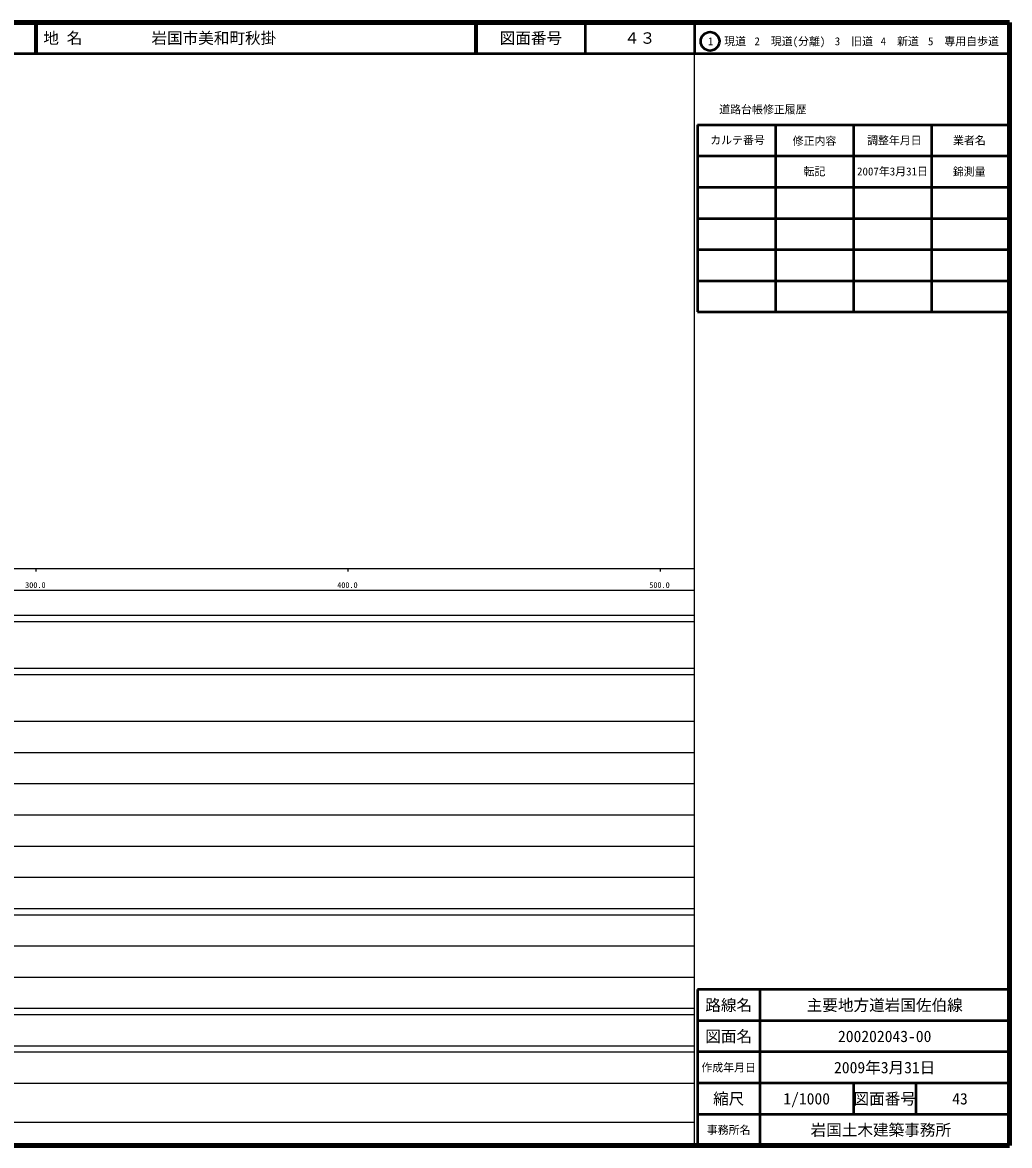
# Model space of a CAD drawing. Units: millimetres on the paper, enlarged 1000 times. Extents: x 1555 to 641555, y -205102 to 154898.
# Drawn here: x 325266 to 641555, y -205102 to 154898 of the extents above; entities that cross this region are included whole.
import ezdxf
from ezdxf.enums import TextEntityAlignment as Align

# ---------------------------------------------------------------- set-up
doc = ezdxf.new("R2010")
doc.units = ezdxf.units.MM
doc.header["$LTSCALE"] = 1000
for name, color, linetype, lineweight in [('M-TTL', 2, 'Continuous', 140), ('M-TTL-BAND', 7, 'Continuous', 25), ('M-TTL-FRAM', 2, 'Continuous', 50), ('M-TTL-LINE', 7, 'Continuous', 50)]:
    doc.layers.add(name, color=color, linetype=linetype, lineweight=lineweight)
doc.layers.add('M-TTL-TXT', color=7, linetype='Continuous')
doc.styles.add('ＭＳ ゴシック', font='')
doc.styles.get('ＭＳ ゴシック').set_extended_font_data('MS Gothic')

msp = doc.modelspace()

# ---------------------------------------------------------------- linework, layer by layer
at = {"layer": 'M-TTL'}
for p, q in [((641555, 154898), (1555, 154898)), ((641555, -205102), (641555, 154898)), ((1555, -205102), (641555, -205102))]:
    msp.add_line(p, q, dxfattribs=at)
at = {"layer": 'M-TTL-BAND'}
for p, q in [((540555, -205102), (540555, 144898)), ((1555, -20102), (540555, -20102)), ((329555, -20102), (329555, -21102)), ((429555, -20102), (429555, -21102)), ((529555, -20102), (529555, -21102)), ((29555, -27102), (540555, -27102)), ((1555, -35102), (540555, -35102)), ((1555, -37102), (540555, -37102)), ((1555, -52102), (540555, -52102)), ((1555, -54102), (540555, -54102)), ((1555, -69102), (540555, -69102)), ((7555, -79102), (540555, -79102)), ((13555, -89102), (540555, -89102)), ((7555, -99102), (540555, -99102)), ((13555, -109102), (540555, -109102)), ((7555, -119102), (540555, -119102)), ((1555, -129102), (540555, -129102)), ((1555, -131102), (540555, -131102)), ((10555, -141102), (540555, -141102)), ((1555, -151102), (540555, -151102)), ((1555, -161102), (540555, -161102)), ((1555, -163102), (540555, -163102)), ((1555, -173102), (540555, -173102)), ((1555, -175102), (540555, -175102)), ((1555, -185102), (540555, -185102)), ((29555, -197602), (540555, -197602))]:
    msp.add_line(p, q, dxfattribs=at)
at = {"layer": 'M-TTL-FRAM'}
for p, q in [((541555, 122095), (541555, 62095)), ((541555, 122095), (641555, 122095)), ((541555, 62095), (641555, 62095)), ((641555, -155102), (541555, -155102)), ((541555, -155102), (541555, -205102))]:
    msp.add_line(p, q, dxfattribs=at)
at = {"layer": 'M-TTL-LINE'}
for p, q in [((329305, 154898), (329305, 144898)), ((329805, 154898), (329805, 144898)), ((470301, 154898), (470301, 144898)), ((470801, 154898), (470801, 144898)), ((505551, 154898), (505551, 144898)), ((540555, 154898), (540555, 144898)), ((1555, 144898), (641555, 144898)), ((566555, 122095), (566555, 62095)), ((591555, 122095), (591555, 62095)), ((616555, 122095), (616555, 62095)), ((541555, 112095), (641555, 112095)), ((541555, 102095), (641555, 102095)), ((541555, 92095), (641555, 92095)), ((541555, 82095), (641555, 82095)), ((541555, 72095), (641555, 72095)), ((561555, -155102), (561555, -205102)), ((641555, -165102), (541555, -165102)), ((641555, -175102), (541555, -175102)), ((641555, -185102), (541555, -185102)), ((591555, -185102), (591555, -195102)), ((611555, -185102), (611555, -195102)), ((641555, -195102), (541555, -195102))]:
    msp.add_line(p, q, dxfattribs=at)
msp.add_circle((545585, 148856), 3000, dxfattribs=at)

# ---------------------------------------------------------------- texts
at = {"layer": 'M-TTL-BAND', "style": 'ＭＳ ゴシック'}
for s, p in [('300.0', (329399, -26907)), ('400.0', (429399, -26907)), ('500.0', (529399, -26907))]:
    msp.add_text(s, height=1833, dxfattribs=at).set_placement(p, align=Align.BOTTOM_CENTER)
at = {"layer": 'M-TTL-TXT', "style": 'ＭＳ ゴシック'}
for s, p in [('地 名', (331934, 149898)), ('岩国市美和町秋掛', (366578, 149898))]:
    msp.add_text(s, height=3666, dxfattribs=at).set_placement(p, align=Align.MIDDLE_LEFT)
for s, height, p in [('図面番号', 3666, (488176, 149898)), ('４３', 3666, (523051, 149898)), ('1\u3000現道', 2566, (551003, 148856)), ('2\u3000現道(分離)', 2566, (571174, 148856)), ('3\u3000旧道', 2566, (591676, 148856)), ('4\u3000新道', 2566, (606379, 148856)), ('5\u3000専用自歩道', 2566, (626783, 148856)), ('道路台帳修正履歴', 2566, (562523, 127012)), ('カルテ番号', 2566, (554394, 117175)), ('修正内容', 2566, (579064, 116921)), ('調整年月日', 2566, (604644, 117095)), ('業者名', 2566, (628689, 117095)), ('転記', 2566, (579055, 107144)), ('2007年3月31日', 2566, (604055, 107144)), ('錦測量', 2566, (628632, 107087)), ('路線名', 3666, (551555, -160102)), ('路線名', 3666, (551555, -160102)), ('主要地方道岩国佐伯線', 3666, (601555, -160102)), ('図面名', 3666, (551555, -170102)), ('図面名', 3666, (551555, -170102)), ('200202043-00', 3666, (601555, -170102)), ('作成年月日', 2566, (551555, -180102)), ('作成年月日', 2566, (551555, -180102)), ('2009年3月31日', 3666, (601555, -180102)), ('縮尺', 3666, (551555, -190102)), ('縮尺', 3666, (551555, -190102)), ('1/1000', 3666, (576555, -190102)), ('図面番号', 3666, (601555, -190102)), ('図面番号', 3666, (601555, -190102)), ('43', 3666, (625680, -190102)), ('岩国土木建築事務所 ', 3666, (601555, -200102)), ('事務所名', 2566, (551555, -200102)), ('事務所名', 2566, (551555, -200102))]:
    msp.add_text(s, height=height, dxfattribs=at).set_placement(p, align=Align.MIDDLE_CENTER)

doc.saveas('drawing.dxf')
